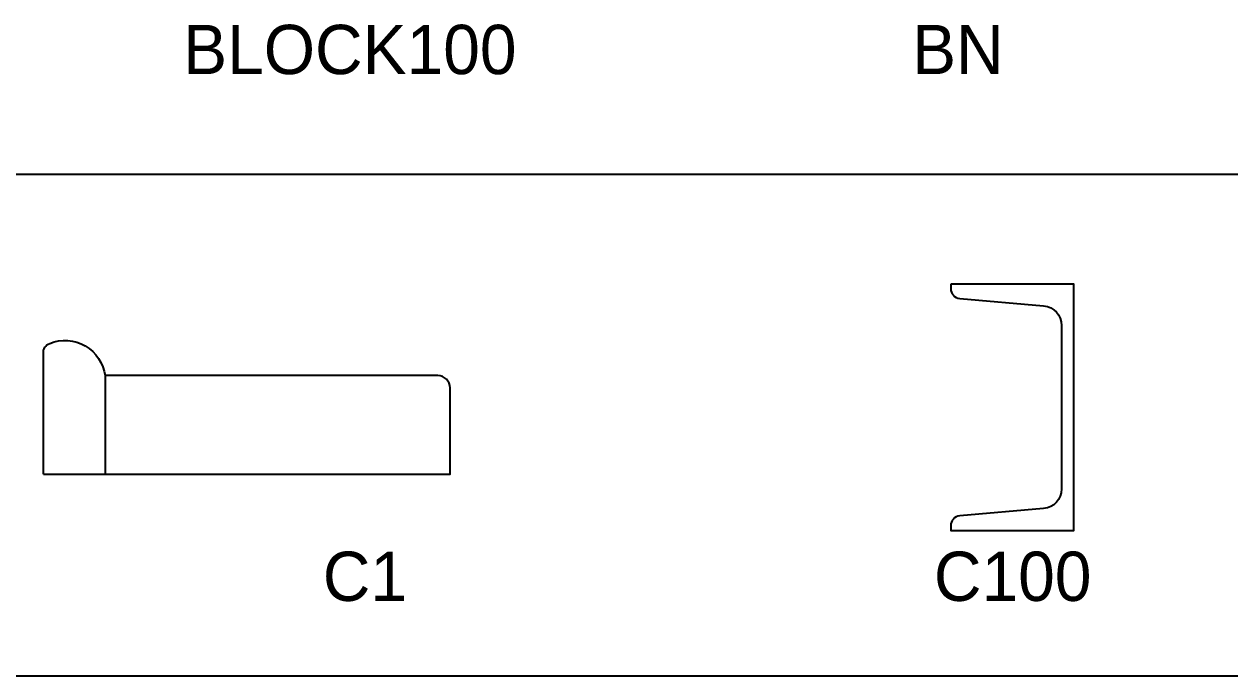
# Model space of a CAD drawing. Header units: inches. Extents: x -2548 to -2391, y 2200 to 2352.
# Drawn here: x -2494.13 to -2484.34, y 2337.64 to 2342.93 of the extents above; entities that cross this region are included whole.
import ezdxf

# ---------------------------------------------------------------- set-up
doc = ezdxf.new("R2010")
doc.units = ezdxf.units.IN
doc.header["$MEASUREMENT"] = 0
for name, color, linetype in [('4', 4, 'Continuous'), ('C-100X50X5X7-5', 7, 'Continuous'), ('C-PAC', 8, 'Continuous')]:
    doc.layers.add(name, color=color, linetype=linetype)

# ---------------------------------------------------------------- blocks, each defined once
blk = doc.blocks.new('C1')
at = {"layer": 'C-PAC'}
blk.add_line((0, 0), (50, 0), dxfattribs=at)
for points in [[(0, 0), (0, 98, -0.353499), (5.11, 106.19, -0.489516), (50, 80), (50, 0)], [(0, 0), (330, 0), (330, 70, 0.414214), (320, 80), (50, 80)]]:
    blk.add_lwpolyline(points, format="xyb", dxfattribs=at)
blk = doc.blocks.new('C100')
at = {"layer": 'C-100X50X5X7-5'}
blk.add_lwpolyline([(-50, 100), (-50, 98.13, 0.388879), (-46.35, 94.15), (-12.3, 91.17, -0.388879), (-5, 83.2), (-5, 16.8, -0.388879), (-12.3, 8.83), (-46.35, 5.85, 0.388879), (-50, 1.87), (-50, 0), (0, 0), (0, 100)], format="xyb", close=True, dxfattribs=at)

msp = doc.modelspace()

# ---------------------------------------------------------------- linework, layer by layer
for p, q in [((-2547.27235, 2341.71324), (-2476.47077, 2341.71324)), ((-2547.27235, 2337.6386), (-2476.47077, 2337.6386))]:
    msp.add_line(p, q)

# ---------------------------------------------------------------- block references
for name, p, xscale, yscale, zscale in [('C100', (-2485.60773, 2338.82031), 0.02, 0.02, 0.02), ('C1', (-2493.97176, 2339.2766), 0.01, 0.01, 0.01)]:
    msp.add_blockref(name, p, dxfattribs=dict(xscale=xscale, yscale=yscale, zscale=zscale))

# ---------------------------------------------------------------- texts
at = {"layer": '4'}
for s, p in [('BLOCK100', (-2492.83771, 2342.52519)), ('BN', (-2486.92128, 2342.52519)), ('C1', (-2491.70426, 2338.24743)), ('C100', (-2486.74443, 2338.24743))]:
    msp.add_text(s, height=0.4, dxfattribs=at).set_placement(p)

doc.saveas('drawing.dxf')
